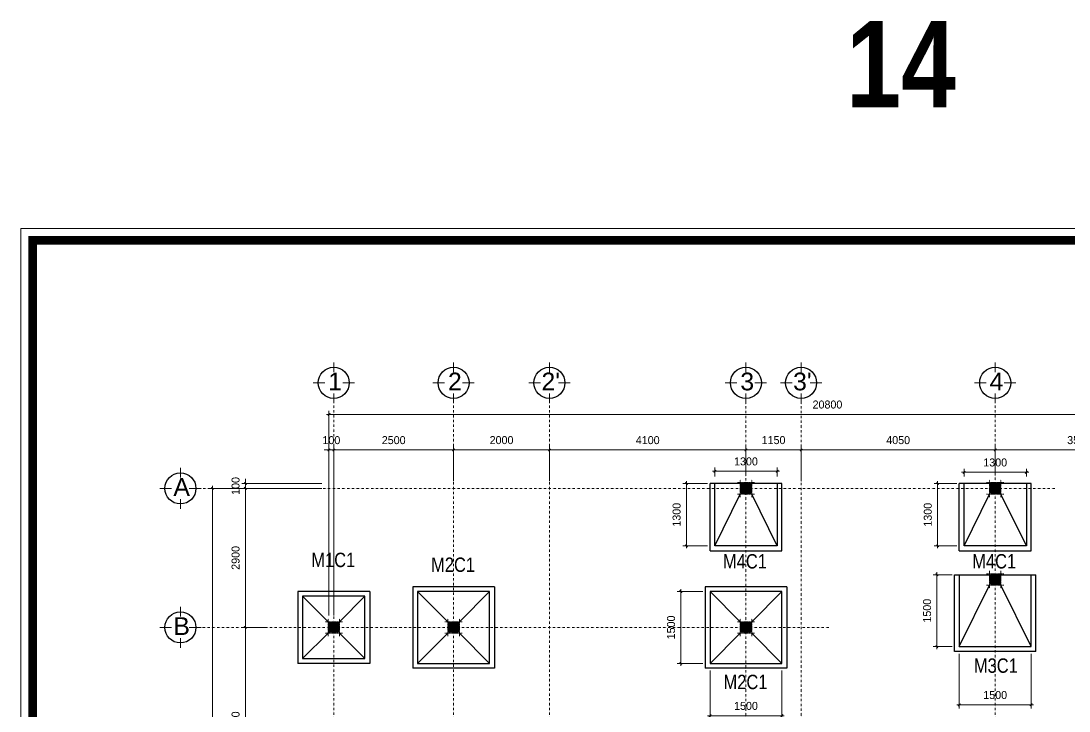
# Model space of a CAD drawing. Header units: millimetres. Extents: x 615730 to 2792744, y 139412 to 597571.
# Drawn here: x 1082627 to 1104494, y 296468 to 310859 of the extents above; entities that cross this region are included whole.
import ezdxf
from ezdxf.enums import TextEntityAlignment as Align

# ---------------------------------------------------------------- set-up
doc = ezdxf.new("R2010")
doc.units = ezdxf.units.MM
doc.header["$MEASUREMENT"] = 0
doc.header["$PDMODE"] = 34
doc.linetypes.add('CAPNUOC', pattern=[4, 2.5, -0.5, 0.5, -0.5])
doc.linetypes.add('DASHDOT', pattern=[1, 0.5, -0.25, 0, -0.25])
doc.layers.get('0').update_dxf_attribs({"lineweight": 5})
for name, color, linetype, lineweight in [('0.1(9)', 9, 'Continuous', 13), ('0.10_Thay', 5, 'Continuous', 20), ('CAT', 11, 'Continuous', 40), ('KT', 148, 'Continuous', 18), ('NETNGOAITUONG', 1, 'Continuous', 40), ('thay', 7, 'Continuous', 15), ('TIM TRUC', 149, 'DASHDOT', 9), ('TRUC', 155, 'CAPNUOC', 5), ('VLIEU', 250, 'Continuous', 9)]:
    doc.layers.add(name, color=color, linetype=linetype, lineweight=lineweight)
for name, color, linetype in [('2L', 7, 'Continuous'), ('3L', 2, 'Continuous'), ('4L', 161, 'Continuous'), ('5L', 1, 'Continuous'), ('H', 252, 'Continuous'), ('NET MANH', 252, 'Continuous'), ('netthay', 3, 'Continuous'), ('TEXT', 2, 'Continuous')]:
    doc.layers.add(name, color=color, linetype=linetype)
doc.styles.add('AVO', font='', dxfattribs={"height": 200})
doc.styles.add('H280', font='', dxfattribs={"height": 200})
doc.styles.add('KT OZON', font='', dxfattribs={"height": 200})
doc.styles.get("Standard").update_dxf_attribs({"font": ''})
doc.styles.add('VNI-AVO', font='vni-roms.shx')
doc.styles.get('AVO').set_extended_font_data('VNI-Helve-Condense')
doc.styles.get('H280').set_extended_font_data('VNI-Avo')
doc.styles.get('KT OZON').set_extended_font_data('VNI-Helve')
doc.styles.get('Standard').set_extended_font_data('VNI-Avo')
doc.dimstyles.new('1-50b', dxfattribs={"dimtxt": 167, "dimasz": 50, "dimexe": 75, "dimexo": 150, "dimgap": 120, "dimtad": 1, "dimdec": 0, "dimzin": 12, "dimtxsty": 'VNI-AVO', "dimblk": ']', "dimcen": 0, "dimdle": 50, "dimclrd": 252, "dimclre": 252, "dimclrt": 2, "dimadec": 0, "dimazin": 0, "dimtfac": 1, "dimtdec": 0, "dimtix": 1, "dimtmove": 2, "dimatfit": 0, "dimldrblk": 'OPEN90', "dimfxl": 1, "dimlwd": -1, "dimlwe": -1, "dimarcsym": 0})

# ---------------------------------------------------------------- blocks, each defined once
blk = doc.blocks.new('TRUC 1')
at = {"ltscale": 50}
blk.add_circle((0, -9525), 8572, dxfattribs=at)
at = {"layer": '0.1(9)', "ltscale": 50}
for p, q in [((0, -3572), (0, 1782)), ((-4942, -9525), (-11427, -9525)), ((4942, -9525), (11427, -9525)), ((0, -15478), (0, -20832))]:
    blk.add_line(p, q, dxfattribs=at)
at = {"layer": 'TEXT', "ltscale": 50, "style": 'H280'}
blk.add_attdef('1', text='', height=10478, dxfattribs=at).set_placement((-214, -4892), align=Align.CENTER)
blk = doc.blocks.new('cc2')
at = {"layer": '2L'}
blk.add_hatch(color=50, dxfattribs=at).paths.add_polyline_path([(-100, 100), (-100, -100), (100, -100), (100, 100)])
at = {"layer": '5L'}
blk.add_lwpolyline([(-100, 100), (100, 100), (100, -100), (-100, -100)], close=True, dxfattribs=at)
at = {"layer": 'TRUC', "color": 9}
for points in [[(-180, 120), (180, 120)], [(-120, 180), (-120, -180)], [(120, 180), (120, -180)], [(-180, -120), (180, -120)]]:
    blk.add_lwpolyline(points, dxfattribs=at)
blk = doc.blocks.new(']')
for p, q in [((1, 0), (-1, 0)), ((0, 1), (0, -1))]:
    blk.add_line(p, q)
at = {"color": 9, "const_width": 0.4}
blk.add_lwpolyline([(-0.51, -0.51), (0.51, 0.51)], dxfattribs=at)
blk = doc.blocks.new('*D738')
at = {"layer": 'DEFPOINTS', "color": 0, "ltscale": 10, "transparency": 16777216}
for p in [(1089154, 301913), (1089054, 298312, -12), (1089154, 298312, -13)]:
    blk.add_point(p, dxfattribs=at)
at = {"layer": 'KT', "color": 252, "ltscale": 10, "transparency": 16777216}
for p, q in [((1089054, 298462), (1089054, 301988)), ((1089154, 298462), (1089154, 301988)), ((1089004, 301913), (1088954, 301913)), ((1089054, 301913), (1089154, 301913)), ((1089204, 301913), (1089254, 301913))]:
    blk.add_line(p, q, dxfattribs=at)
at = {"layer": 'KT', "color": 252, "ltscale": 10, "transparency": 16777216, "xscale": 50, "yscale": 50, "zscale": 50}
blk.add_blockref(']', (1089054, 301913), dxfattribs=at)
at = {"layer": 'KT', "color": 252, "ltscale": 10, "transparency": 16777216, "xscale": 50, "yscale": 50, "zscale": 50, "rotation": 180}
blk.add_blockref(']', (1089154, 301913), dxfattribs=at)
at = {"layer": 'KT', "color": 2, "ltscale": 10, "transparency": 16777216, "insert": (1089104, 302117), "char_height": 167, "attachment_point": 5, "style": 'VNI-AVO'}
blk.add_mtext('100', dxfattribs=at)
blk = doc.blocks.new('_Open90')
at = {"color": 0, "linetype": 'ByBlock', "lineweight": -2}
for p, q in [((0, 0), (-1, 0)), ((-0.5, 0.5), (0, 0)), ((0, 0), (-0.5, -0.5))]:
    blk.add_line(p, q, dxfattribs=at)
blk = doc.blocks.new('*D739')
at = {"layer": 'DEFPOINTS', "color": 0, "ltscale": 10, "transparency": 16777216}
for p in [(1091654, 301913), (1091654, 301112), (1089154, 298312, -13)]:
    blk.add_point(p, dxfattribs=at)
at = {"layer": 'KT', "color": 252, "ltscale": 10, "transparency": 16777216}
for p, q in [((1089154, 298462), (1089154, 301988)), ((1091654, 301262), (1091654, 301988)), ((1089204, 301913), (1091604, 301913))]:
    blk.add_line(p, q, dxfattribs=at)
at = {"layer": 'KT', "color": 252, "ltscale": 10, "transparency": 16777216, "xscale": 50, "yscale": 50, "zscale": 50, "rotation": 180}
blk.add_blockref(']', (1089154, 301913), dxfattribs=at)
at = {"layer": 'KT', "color": 252, "ltscale": 10, "transparency": 16777216, "xscale": 50, "yscale": 50, "zscale": 50}
blk.add_blockref(']', (1091654, 301913), dxfattribs=at)
at = {"layer": 'KT', "color": 2, "ltscale": 10, "transparency": 16777216, "insert": (1090404, 302117), "char_height": 167, "attachment_point": 5, "style": 'VNI-AVO'}
blk.add_mtext('2500', dxfattribs=at)
blk = doc.blocks.new('*D740')
at = {"layer": 'DEFPOINTS', "color": 0, "ltscale": 10, "transparency": 16777216}
for p in [(1093654, 301913), (1091654, 301112), (1093654, 301112)]:
    blk.add_point(p, dxfattribs=at)
at = {"layer": 'KT', "color": 252, "ltscale": 10, "transparency": 16777216}
for p, q in [((1091654, 301262), (1091654, 301988)), ((1093654, 301262), (1093654, 301988)), ((1091704, 301913), (1093604, 301913))]:
    blk.add_line(p, q, dxfattribs=at)
at = {"layer": 'KT', "color": 252, "ltscale": 10, "transparency": 16777216, "xscale": 50, "yscale": 50, "zscale": 50, "rotation": 180}
blk.add_blockref(']', (1091654, 301913), dxfattribs=at)
at = {"layer": 'KT', "color": 252, "ltscale": 10, "transparency": 16777216, "xscale": 50, "yscale": 50, "zscale": 50}
blk.add_blockref(']', (1093654, 301913), dxfattribs=at)
at = {"layer": 'KT', "color": 2, "ltscale": 10, "transparency": 16777216, "insert": (1092654, 302117), "char_height": 167, "attachment_point": 5, "style": 'VNI-AVO'}
blk.add_mtext('2000', dxfattribs=at)
blk = doc.blocks.new('*D741')
at = {"layer": 'DEFPOINTS', "color": 0, "ltscale": 10, "transparency": 16777216}
for p in [(1097754, 301913), (1093654, 301112), (1097754, 301232, -140)]:
    blk.add_point(p, dxfattribs=at)
at = {"layer": 'KT', "color": 252, "ltscale": 10, "transparency": 16777216}
for p, q in [((1093654, 301262), (1093654, 301988)), ((1097754, 301382), (1097754, 301988)), ((1093704, 301913), (1097704, 301913))]:
    blk.add_line(p, q, dxfattribs=at)
at = {"layer": 'KT', "color": 252, "ltscale": 10, "transparency": 16777216, "xscale": 50, "yscale": 50, "zscale": 50, "rotation": 180}
blk.add_blockref(']', (1093654, 301913), dxfattribs=at)
at = {"layer": 'KT', "color": 252, "ltscale": 10, "transparency": 16777216, "xscale": 50, "yscale": 50, "zscale": 50}
blk.add_blockref(']', (1097754, 301913), dxfattribs=at)
at = {"layer": 'KT', "color": 2, "ltscale": 10, "transparency": 16777216, "insert": (1095704, 302117), "char_height": 167, "attachment_point": 5, "style": 'VNI-AVO'}
blk.add_mtext('4100', dxfattribs=at)
blk = doc.blocks.new('*D742')
at = {"layer": 'DEFPOINTS', "color": 0, "ltscale": 10, "transparency": 16777216}
for p in [(1098904, 301913), (1097754, 301232, -140), (1098904, 301112)]:
    blk.add_point(p, dxfattribs=at)
at = {"layer": 'KT', "color": 252, "ltscale": 10, "transparency": 16777216}
for p, q in [((1097754, 301382), (1097754, 301988)), ((1098904, 301262), (1098904, 301988)), ((1097804, 301913), (1098854, 301913))]:
    blk.add_line(p, q, dxfattribs=at)
at = {"layer": 'KT', "color": 252, "ltscale": 10, "transparency": 16777216, "xscale": 50, "yscale": 50, "zscale": 50, "rotation": 180}
blk.add_blockref(']', (1097754, 301913), dxfattribs=at)
at = {"layer": 'KT', "color": 252, "ltscale": 10, "transparency": 16777216, "xscale": 50, "yscale": 50, "zscale": 50}
blk.add_blockref(']', (1098904, 301913), dxfattribs=at)
at = {"layer": 'KT', "color": 2, "ltscale": 10, "transparency": 16777216, "insert": (1098329, 302117), "char_height": 167, "attachment_point": 5, "style": 'VNI-AVO'}
blk.add_mtext('1150', dxfattribs=at)
blk = doc.blocks.new('*D743')
at = {"layer": 'DEFPOINTS', "color": 0, "ltscale": 10, "transparency": 16777216}
for p in [(1102954, 301913), (1098904, 301112), (1102954, 301232)]:
    blk.add_point(p, dxfattribs=at)
at = {"layer": 'KT', "color": 252, "ltscale": 10, "transparency": 16777216}
for p, q in [((1098904, 301262), (1098904, 301988)), ((1102954, 301382), (1102954, 301988)), ((1098954, 301913), (1102904, 301913))]:
    blk.add_line(p, q, dxfattribs=at)
at = {"layer": 'KT', "color": 252, "ltscale": 10, "transparency": 16777216, "xscale": 50, "yscale": 50, "zscale": 50, "rotation": 180}
blk.add_blockref(']', (1098904, 301913), dxfattribs=at)
at = {"layer": 'KT', "color": 252, "ltscale": 10, "transparency": 16777216, "xscale": 50, "yscale": 50, "zscale": 50}
blk.add_blockref(']', (1102954, 301913), dxfattribs=at)
at = {"layer": 'KT', "color": 2, "ltscale": 10, "transparency": 16777216, "insert": (1100929, 302117), "char_height": 167, "attachment_point": 5, "style": 'VNI-AVO'}
blk.add_mtext('4050', dxfattribs=at)
blk = doc.blocks.new('*D744')
at = {"layer": 'DEFPOINTS', "color": 0, "ltscale": 10, "transparency": 16777216}
for p in [(1106453, 301913), (1102954, 301232), (1106453, 301112)]:
    blk.add_point(p, dxfattribs=at)
at = {"layer": 'KT', "color": 252, "ltscale": 10, "transparency": 16777216}
for p, q in [((1102954, 301382), (1102954, 301988)), ((1106453, 301262), (1106453, 301988)), ((1103004, 301913), (1106403, 301913))]:
    blk.add_line(p, q, dxfattribs=at)
at = {"layer": 'KT', "color": 252, "ltscale": 10, "transparency": 16777216, "xscale": 50, "yscale": 50, "zscale": 50, "rotation": 180}
blk.add_blockref(']', (1102954, 301913), dxfattribs=at)
at = {"layer": 'KT', "color": 252, "ltscale": 10, "transparency": 16777216, "xscale": 50, "yscale": 50, "zscale": 50}
blk.add_blockref(']', (1106453, 301913), dxfattribs=at)
at = {"layer": 'KT', "color": 2, "ltscale": 10, "transparency": 16777216, "insert": (1104704, 302117), "char_height": 167, "attachment_point": 5, "style": 'VNI-AVO'}
blk.add_mtext('3500', dxfattribs=at)
blk = doc.blocks.new('*D747')
at = {"layer": 'DEFPOINTS', "color": 0, "ltscale": 10, "transparency": 16777216}
for p in [(1109854, 302655), (1089054, 301112), (1109854, 301112)]:
    blk.add_point(p, dxfattribs=at)
at = {"layer": 'KT', "color": 252, "ltscale": 10, "transparency": 16777216}
for p, q in [((1089054, 301262), (1089054, 302730)), ((1089104, 302655), (1109804, 302655)), ((1109854, 301262), (1109854, 302730))]:
    blk.add_line(p, q, dxfattribs=at)
at = {"layer": 'KT', "color": 252, "ltscale": 10, "transparency": 16777216, "xscale": 50, "yscale": 50, "zscale": 50, "rotation": 180}
blk.add_blockref(']', (1089054, 302655), dxfattribs=at)
at = {"layer": 'KT', "color": 252, "ltscale": 10, "transparency": 16777216, "xscale": 50, "yscale": 50, "zscale": 50}
blk.add_blockref(']', (1109854, 302655), dxfattribs=at)
at = {"layer": 'KT', "color": 2, "ltscale": 10, "transparency": 16777216, "insert": (1099454, 302859), "char_height": 167, "attachment_point": 5, "style": 'VNI-AVO'}
blk.add_mtext('20800', dxfattribs=at)
blk = doc.blocks.new('*D755')
at = {"layer": 'DEFPOINTS', "color": 0, "ltscale": 10, "transparency": 16777216}
for p in [(1087864, 301112), (1087309, 298212), (1087864, 298212, -12)]:
    blk.add_point(p, dxfattribs=at)
at = {"layer": 'KT', "color": 252, "ltscale": 10, "transparency": 16777216}
for p, q in [((1087714, 301112), (1087234, 301112)), ((1087309, 301062), (1087309, 298262)), ((1087714, 298212), (1087234, 298212))]:
    blk.add_line(p, q, dxfattribs=at)
at = {"layer": 'KT', "color": 252, "ltscale": 10, "transparency": 16777216, "xscale": 50, "yscale": 50, "zscale": 50}
for p, rotation in [((1087309, 301112), 90), ((1087309, 298212), 270)]:
    blk.add_blockref(']', p, dxfattribs=dict(at, rotation=rotation))
at = {"layer": 'KT', "color": 2, "ltscale": 10, "transparency": 16777216, "insert": (1087106, 299662), "char_height": 167, "attachment_point": 5, "rotation": 90, "style": 'VNI-AVO'}
blk.add_mtext('2900', dxfattribs=at)
blk = doc.blocks.new('*D756')
at = {"layer": 'DEFPOINTS', "color": 0, "ltscale": 10, "transparency": 16777216}
for p in [(1087864, 298212, -12), (1087309, 294212), (1087988, 294212, -1)]:
    blk.add_point(p, dxfattribs=at)
at = {"layer": 'KT', "color": 252, "ltscale": 10, "transparency": 16777216}
for p, q in [((1087714, 298212), (1087234, 298212)), ((1087309, 298162), (1087309, 294262)), ((1087838, 294212), (1087234, 294212))]:
    blk.add_line(p, q, dxfattribs=at)
at = {"layer": 'KT', "color": 252, "ltscale": 10, "transparency": 16777216, "xscale": 50, "yscale": 50, "zscale": 50}
for p, rotation in [((1087309, 298212), 90), ((1087309, 294212), 270)]:
    blk.add_blockref(']', p, dxfattribs=dict(at, rotation=rotation))
at = {"layer": 'KT', "color": 2, "ltscale": 10, "transparency": 16777216, "insert": (1087106, 296212), "char_height": 167, "attachment_point": 5, "rotation": 90, "style": 'VNI-AVO'}
blk.add_mtext('4000', dxfattribs=at)
blk = doc.blocks.new('*D759')
at = {"layer": 'DEFPOINTS', "color": 0, "ltscale": 10, "transparency": 16777216}
for p in [(1087864, 301112), (1086622, 290912), (1087864, 290912)]:
    blk.add_point(p, dxfattribs=at)
at = {"layer": 'KT', "color": 252, "ltscale": 10, "transparency": 16777216}
for p, q in [((1087714, 301112), (1086547, 301112)), ((1086622, 301062), (1086622, 290962)), ((1087714, 290912), (1086547, 290912))]:
    blk.add_line(p, q, dxfattribs=at)
at = {"layer": 'KT', "color": 252, "ltscale": 10, "transparency": 16777216, "xscale": 50, "yscale": 50, "zscale": 50}
for p, rotation in [((1086622, 301112), 90), ((1086622, 290912), 270)]:
    blk.add_blockref(']', p, dxfattribs=dict(at, rotation=rotation))
at = {"layer": 'KT', "color": 2, "ltscale": 10, "transparency": 16777216, "insert": (1086418, 296012), "char_height": 167, "attachment_point": 5, "rotation": 90, "style": 'VNI-AVO'}
blk.add_mtext('10200', dxfattribs=at)
blk = doc.blocks.new('*D760')
at = {"layer": 'DEFPOINTS', "color": 0, "ltscale": 10, "transparency": 16777216}
for p in [(1087309, 301112), (1089054, 301212), (1089054, 301112)]:
    blk.add_point(p, dxfattribs=at)
at = {"layer": 'KT', "color": 252, "ltscale": 10, "transparency": 16777216}
for p, q in [((1088904, 301212), (1087234, 301212)), ((1088904, 301112), (1087234, 301112)), ((1087309, 301262), (1087309, 301312)), ((1087309, 301212), (1087309, 301112)), ((1087309, 301062), (1087309, 301012))]:
    blk.add_line(p, q, dxfattribs=at)
at = {"layer": 'KT', "color": 252, "ltscale": 10, "transparency": 16777216, "xscale": 50, "yscale": 50, "zscale": 50}
for p, rotation in [((1087309, 301212), 270), ((1087309, 301112), 90)]:
    blk.add_blockref(']', p, dxfattribs=dict(at, rotation=rotation))
at = {"layer": 'KT', "color": 2, "ltscale": 10, "transparency": 16777216, "insert": (1087106, 301162), "char_height": 167, "attachment_point": 5, "rotation": 90, "style": 'VNI-AVO'}
blk.add_mtext('100', dxfattribs=at)
blk = doc.blocks.new('*D763')
at = {"layer": 'DEFPOINTS', "color": 0, "ltscale": 10, "transparency": 16777216}
for p in [(1096510, 301212), (1097104, 301212, -140), (1097104, 299912, -140)]:
    blk.add_point(p, dxfattribs=at)
at = {"layer": 'KT', "color": 252, "ltscale": 10, "transparency": 16777216}
for p, q in [((1096954, 301212), (1096435, 301212)), ((1096510, 299962), (1096510, 301162)), ((1096954, 299912), (1096435, 299912))]:
    blk.add_line(p, q, dxfattribs=at)
at = {"layer": 'KT', "color": 252, "ltscale": 10, "transparency": 16777216, "xscale": 50, "yscale": 50, "zscale": 50}
for p, rotation in [((1096510, 301212), 90), ((1096510, 299912), 270)]:
    blk.add_blockref(']', p, dxfattribs=dict(at, rotation=rotation))
at = {"layer": 'KT', "color": 2, "ltscale": 10, "transparency": 16777216, "insert": (1096307, 300562), "char_height": 167, "attachment_point": 5, "rotation": 90, "style": 'VNI-AVO'}
blk.add_mtext('1300', dxfattribs=at)
blk = doc.blocks.new('*D764')
at = {"layer": 'DEFPOINTS', "color": 0, "ltscale": 10, "transparency": 16777216}
for p in [(1098404, 301469), (1097104, 301212), (1098404, 301212, -140)]:
    blk.add_point(p, dxfattribs=at)
at = {"layer": 'KT', "color": 252, "ltscale": 10, "transparency": 16777216}
for p, q in [((1097104, 301362), (1097104, 301544)), ((1098404, 301362), (1098404, 301544)), ((1097154, 301469), (1098354, 301469))]:
    blk.add_line(p, q, dxfattribs=at)
at = {"layer": 'KT', "color": 252, "ltscale": 10, "transparency": 16777216, "xscale": 50, "yscale": 50, "zscale": 50, "rotation": 180}
blk.add_blockref(']', (1097104, 301469), dxfattribs=at)
at = {"layer": 'KT', "color": 252, "ltscale": 10, "transparency": 16777216, "xscale": 50, "yscale": 50, "zscale": 50}
blk.add_blockref(']', (1098404, 301469), dxfattribs=at)
at = {"layer": 'KT', "color": 2, "ltscale": 10, "transparency": 16777216, "insert": (1097754, 301673), "char_height": 167, "attachment_point": 5, "style": 'VNI-AVO'}
blk.add_mtext('1300', dxfattribs=at)
blk = doc.blocks.new('*D765')
at = {"layer": 'DEFPOINTS', "color": 0, "ltscale": 10, "transparency": 16777216}
for p in [(1102304, 301212), (1101752, 299912), (1102304, 299912)]:
    blk.add_point(p, dxfattribs=at)
at = {"layer": 'KT', "color": 252, "ltscale": 10, "transparency": 16777216}
for p, q in [((1102154, 301212), (1101677, 301212)), ((1101752, 301162), (1101752, 299962)), ((1102154, 299912), (1101677, 299912))]:
    blk.add_line(p, q, dxfattribs=at)
at = {"layer": 'KT', "color": 252, "ltscale": 10, "transparency": 16777216, "xscale": 50, "yscale": 50, "zscale": 50}
for p, rotation in [((1101752, 301212), 90), ((1101752, 299912), 270)]:
    blk.add_blockref(']', p, dxfattribs=dict(at, rotation=rotation))
at = {"layer": 'KT', "color": 2, "ltscale": 10, "transparency": 16777216, "insert": (1101548, 300562), "char_height": 167, "attachment_point": 5, "rotation": 90, "style": 'VNI-AVO'}
blk.add_mtext('1300', dxfattribs=at)
blk = doc.blocks.new('*D766')
at = {"layer": 'DEFPOINTS', "color": 0, "ltscale": 10, "transparency": 16777216}
for p in [(1103604, 301447), (1102304, 301212), (1103604, 301212)]:
    blk.add_point(p, dxfattribs=at)
at = {"layer": 'KT', "color": 252, "ltscale": 10, "transparency": 16777216}
for p, q in [((1102304, 301362), (1102304, 301522)), ((1102354, 301447), (1103554, 301447)), ((1103604, 301362), (1103604, 301522))]:
    blk.add_line(p, q, dxfattribs=at)
at = {"layer": 'KT', "color": 252, "ltscale": 10, "transparency": 16777216, "xscale": 50, "yscale": 50, "zscale": 50, "rotation": 180}
blk.add_blockref(']', (1102304, 301447), dxfattribs=at)
at = {"layer": 'KT', "color": 252, "ltscale": 10, "transparency": 16777216, "xscale": 50, "yscale": 50, "zscale": 50}
blk.add_blockref(']', (1103604, 301447), dxfattribs=at)
at = {"layer": 'KT', "color": 2, "ltscale": 10, "transparency": 16777216, "insert": (1102954, 301651), "char_height": 167, "attachment_point": 5, "style": 'VNI-AVO'}
blk.add_mtext('1300', dxfattribs=at)
blk = doc.blocks.new('*D767')
at = {"layer": 'DEFPOINTS', "color": 0, "ltscale": 10, "transparency": 16777216}
for p in [(1096394, 298962), (1097004, 298962, -140), (1097004, 297462, -140)]:
    blk.add_point(p, dxfattribs=at)
at = {"layer": 'KT', "color": 252, "ltscale": 10, "transparency": 16777216}
for p, q in [((1096854, 298962), (1096319, 298962)), ((1096394, 297512), (1096394, 298912)), ((1096854, 297462), (1096319, 297462))]:
    blk.add_line(p, q, dxfattribs=at)
at = {"layer": 'KT', "color": 252, "ltscale": 10, "transparency": 16777216, "xscale": 50, "yscale": 50, "zscale": 50}
for p, rotation in [((1096394, 298962), 90), ((1096394, 297462), 270)]:
    blk.add_blockref(']', p, dxfattribs=dict(at, rotation=rotation))
at = {"layer": 'KT', "color": 2, "ltscale": 10, "transparency": 16777216, "insert": (1096191, 298212), "char_height": 167, "attachment_point": 5, "rotation": 90, "style": 'VNI-AVO'}
blk.add_mtext('1500', dxfattribs=at)
blk = doc.blocks.new('*D768')
at = {"layer": 'DEFPOINTS', "color": 0, "ltscale": 10, "transparency": 16777216}
for p in [(1097004, 297462), (1098504, 297462, -140), (1098504, 296371)]:
    blk.add_point(p, dxfattribs=at)
at = {"layer": 'KT', "color": 252, "ltscale": 10, "transparency": 16777216}
for p, q in [((1097004, 297312), (1097004, 296296)), ((1098504, 297312), (1098504, 296296)), ((1097054, 296371), (1098454, 296371))]:
    blk.add_line(p, q, dxfattribs=at)
at = {"layer": 'KT', "color": 252, "ltscale": 10, "transparency": 16777216, "xscale": 50, "yscale": 50, "zscale": 50, "rotation": 180}
blk.add_blockref(']', (1097004, 296371), dxfattribs=at)
at = {"layer": 'KT', "color": 252, "ltscale": 10, "transparency": 16777216, "xscale": 50, "yscale": 50, "zscale": 50}
blk.add_blockref(']', (1098504, 296371), dxfattribs=at)
at = {"layer": 'KT', "color": 2, "ltscale": 10, "transparency": 16777216, "insert": (1097754, 296574), "char_height": 167, "attachment_point": 5, "style": 'VNI-AVO'}
blk.add_mtext('1500', dxfattribs=at)
blk = doc.blocks.new('*D769')
at = {"layer": 'DEFPOINTS', "color": 0, "ltscale": 10, "transparency": 16777216}
for p in [(1102203, 297811), (1103703, 297811), (1103703, 296597)]:
    blk.add_point(p, dxfattribs=at)
at = {"layer": 'KT', "color": 252, "ltscale": 10, "transparency": 16777216}
for p, q in [((1102203, 297661), (1102203, 296522)), ((1103703, 297661), (1103703, 296522)), ((1102253, 296597), (1103653, 296597))]:
    blk.add_line(p, q, dxfattribs=at)
at = {"layer": 'KT', "color": 252, "ltscale": 10, "transparency": 16777216, "xscale": 50, "yscale": 50, "zscale": 50, "rotation": 180}
blk.add_blockref(']', (1102203, 296597), dxfattribs=at)
at = {"layer": 'KT', "color": 252, "ltscale": 10, "transparency": 16777216, "xscale": 50, "yscale": 50, "zscale": 50}
blk.add_blockref(']', (1103703, 296597), dxfattribs=at)
at = {"layer": 'KT', "color": 2, "ltscale": 10, "transparency": 16777216, "insert": (1102953, 296801), "char_height": 167, "attachment_point": 5, "style": 'VNI-AVO'}
blk.add_mtext('1500', dxfattribs=at)
blk = doc.blocks.new('*D770')
at = {"layer": 'DEFPOINTS', "color": 0, "ltscale": 10, "transparency": 16777216}
for p in [(1101737, 299311), (1102203, 299311), (1102203, 297811)]:
    blk.add_point(p, dxfattribs=at)
at = {"layer": 'KT', "color": 252, "ltscale": 10, "transparency": 16777216}
for p, q in [((1102053, 299311), (1101662, 299311)), ((1101737, 297861), (1101737, 299261)), ((1102053, 297811), (1101662, 297811))]:
    blk.add_line(p, q, dxfattribs=at)
at = {"layer": 'KT', "color": 252, "ltscale": 10, "transparency": 16777216, "xscale": 50, "yscale": 50, "zscale": 50}
for p, rotation in [((1101737, 299311), 90), ((1101737, 297811), 270)]:
    blk.add_blockref(']', p, dxfattribs=dict(at, rotation=rotation))
at = {"layer": 'KT', "color": 2, "ltscale": 10, "transparency": 16777216, "insert": (1101533, 298561), "char_height": 167, "attachment_point": 5, "rotation": 90, "style": 'VNI-AVO'}
blk.add_mtext('1500', dxfattribs=at)
blk = doc.blocks.new('r')
at = {"layer": 'CAT'}
blk.add_line((988209, 262094), (988209, 261994), dxfattribs=at)
blk.add_line((988209, 262094), (988209, 261994), dxfattribs=at)
at = {"layer": 'NET MANH'}
for points, elevation in [([(988409, 264894), (988209, 264894), (988209, 265094), (988409, 265094)], -140), ([(1000210, 263093), (1000410, 263093), (1000410, 262893), (1000210, 262893)], -1), ([(979610, 262194), (979810, 262194), (979810, 261994), (979610, 261994)], -13), ([(979610, 257994), (979810, 257994), (979810, 258194), (979610, 258194)], -13), ([(982109, 257994), (982309, 257994), (982309, 258194), (982109, 258194)], 50)]:
    blk.add_lwpolyline(points, close=True, dxfattribs=dict(at, elevation=elevation))
for points in [[(993410, 264894), (993610, 264894), (993610, 265094), (993410, 265094)], [(993410, 263193), (993610, 263193), (993610, 262993), (993410, 262993)], [(982110, 262194), (982310, 262194), (982310, 261994), (982110, 261994)], [(988209, 262194), (988409, 262194), (988409, 261994), (988209, 261994)], [(996910, 257794), (997110, 257794), (997110, 257594), (996910, 257594)], [(1000210, 257794), (1000410, 257794), (1000410, 257594), (1000210, 257594)], [(980610, 254994), (980810, 254994), (980810, 254794), (980610, 254794)], [(984110, 254794), (984310, 254794), (984310, 254994), (984110, 254994)], [(989410, 254792), (989610, 254792), (989610, 254992), (989410, 254992)], [(996910, 254394), (997110, 254394), (997110, 254194), (996910, 254194)], [(1000210, 254394), (1000410, 254394), (1000410, 254194), (1000210, 254194)], [(989410, 253594), (989610, 253594), (989610, 253794), (989410, 253794)]]:
    blk.add_lwpolyline(points, close=True, dxfattribs=at)
for points in [[(988409, 265094, -140), (988209, 265094, -140), (988409, 264894, -140), (988209, 264894, -140)], [(993410, 265094), (993610, 265094), (993410, 264894), (993610, 264894)], [(993410, 262993), (993610, 262993), (993410, 263193), (993610, 263193)], [(1000210, 262893, -1), (1000410, 262893, -1), (1000210, 263093, -1), (1000410, 263093, -1)], [(979610, 261994, -13), (979810, 261994, -13), (979610, 262194, -13), (979810, 262194, -13)], [(982110, 261994), (982310, 261994), (982110, 262194), (982310, 262194)], [(988209, 261994), (988409, 261994), (988209, 262194), (988409, 262194)], [(979610, 258194, -13), (979810, 258194, -13), (979610, 257994, -13), (979810, 257994, -13)], [(982109, 258194, 50), (982309, 258194, 50), (982109, 257994, 50), (982309, 257994, 50)], [(996910, 257594), (997110, 257594), (996910, 257794), (997110, 257794)], [(1000210, 257594), (1000410, 257594), (1000210, 257794), (1000410, 257794)], [(980610, 254794), (980810, 254794), (980610, 254994), (980810, 254994)], [(984110, 254994), (984310, 254994), (984110, 254794), (984310, 254794)], [(989410, 254992), (989610, 254992), (989410, 254792), (989610, 254792)], [(996910, 254194), (997110, 254194), (996910, 254394), (997110, 254394)], [(1000210, 254194), (1000410, 254194), (1000210, 254394), (1000410, 254394)], [(989410, 253794), (989610, 253794), (989410, 253594), (989610, 253594)]]:
    blk.add_solid(points, dxfattribs=at)
at = {"layer": 'NETNGOAITUONG'}
for p, q in [((988409, 264894, -140), (988409, 265094, -140)), ((993410, 264894), (993410, 265094)), ((993410, 263193), (993410, 262993)), ((1000210, 263093, -1), (1000210, 262893, -1)), ((979610, 262194, -13), (979610, 261994, -13)), ((982110, 262194), (982110, 261994)), ((988209, 262194), (988209, 261994)), ((979610, 257994, -13), (979610, 258194, -13)), ((982109, 257994, 50), (982109, 258194, 50)), ((996910, 257794), (996910, 257594)), ((1000210, 257794), (1000210, 257594)), ((980610, 254994), (980610, 254794)), ((984110, 254794), (984110, 254994)), ((996910, 254394), (996910, 254194)), ((1000210, 254394), (1000210, 254194))]:
    blk.add_line(p, q, dxfattribs=at)
blk.add_lwpolyline([(989410, 253595), (989410, 253595)], dxfattribs=at)
at = {"layer": 'VLIEU', "ltscale": 10}
blk.add_line((996910, 254194, 280), (996910, 254108, 280), dxfattribs=at)

msp = doc.modelspace()

# ---------------------------------------------------------------- linework, layer by layer
at = {"layer": '2L'}
for p, q in [((1097104.1, 299911.6, -140), (1097104.1, 301211.6, -140)), ((1098404.1, 301211.6, -140), (1098404.1, 299911.6, -140)), ((1102303.6, 299911.6), (1102303.6, 301211.6)), ((1103603.6, 301211.6), (1103603.6, 299911.6)), ((1097104.1, 299911.6, -140), (1097634.1, 300991.6, -140)), ((1098404.1, 299911.6, -140), (1097874.1, 300991.6, -140)), ((1102303.6, 299911.6), (1102833.6, 300991.6)), ((1103603.6, 299911.6), (1103073.6, 300991.6)), ((1098404.1, 299911.6, -140), (1097104.1, 299911.6, -140)), ((1103603.6, 299911.6), (1102303.6, 299911.6)), ((1102203.5, 299311.4), (1102203.5, 297811.4)), ((1103703.5, 297811.4), (1103703.5, 299311.4)), ((1090903.7, 298961.6, -12), (1091533.7, 298331.6, -12)), ((1092403.7, 298961.6, -12), (1091773.7, 298331.6, -12)), ((1097004.1, 298961.6, -140), (1097634.1, 298331.6, -140)), ((1098504.1, 298961.6, -140), (1097874.1, 298331.6, -140)), ((1102203.5, 297811.4), (1102833.5, 299091.4)), ((1103703.5, 297811.4), (1103073.5, 299091.4)), ((1088504.2, 298861.6, -12), (1089034.2, 298331.6, -12)), ((1089804.2, 298861.6, -12), (1089274.2, 298331.6, -12)), ((1089034.2, 298091.6, -12), (1088504.2, 297561.6, -12)), ((1089274.2, 298091.6, -12), (1089804.2, 297561.6, -12)), ((1091533.7, 298091.6, -12), (1090903.7, 297461.6, -12)), ((1091773.7, 298091.6, -12), (1092403.7, 297461.6, -12)), ((1097634.1, 298091.6, -140), (1097004.1, 297461.6, -140)), ((1097874.1, 298091.6, -140), (1098504.1, 297461.6, -140)), ((1102203.5, 297811.4), (1103703.5, 297811.4))]:
    msp.add_line(p, q, dxfattribs=at)
for points, elevation in [([(1097854.1, 301011.6), (1097854.1, 301211.6), (1097654.1, 301211.6), (1097654.1, 301011.6)], -140), ([(1092403.7, 298961.6), (1090903.7, 298961.6), (1090903.7, 297461.6), (1092403.7, 297461.6)], -12), ([(1098504.1, 298961.6), (1097004.1, 298961.6), (1097004.1, 297461.6), (1098504.1, 297461.6)], -140), ([(1089804.2, 298861.6), (1088504.2, 298861.6), (1088504.2, 297561.6), (1089804.2, 297561.6)], -12)]:
    msp.add_lwpolyline(points, close=True, dxfattribs=dict(at, elevation=elevation))
for points in [[(1103053.6, 301011.6), (1103053.6, 301211.6), (1102853.6, 301211.6), (1102853.6, 301011.6)], [(1103053.5, 299111.4), (1103053.5, 299311.4), (1102853.5, 299311.4), (1102853.5, 299111.4)], [(1103053.6, 299111.4), (1103053.6, 299311.4), (1102853.6, 299311.4), (1102853.6, 299111.4)]]:
    msp.add_lwpolyline(points, close=True, dxfattribs=at)
at = {"layer": '3L'}
msp.add_line((1102853.5, 299311.4), (1103053.5, 299111.4), dxfattribs=at)
at = {"layer": '4L'}
for p, q in [((1098504.1, 301211.6, -140), (1097004.1, 301211.6, -140)), ((1103703.6, 301211.6), (1102203.6, 301211.6)), ((1102103.5, 299311.4), (1103803.5, 299311.4)), ((1089904.2, 298961.6, -12), (1088404.2, 298961.6, -12)), ((1092503.7, 299061.6, -12), (1090803.7, 299061.6, -12)), ((1098604.1, 299061.6, -140), (1096904.1, 299061.6, -140)), ((1089904.2, 297461.6, -12), (1088404.2, 297461.6, -12)), ((1092503.7, 297361.6, -12), (1090803.7, 297361.6, -12)), ((1098604.1, 297361.6, -140), (1096904.1, 297361.6, -140))]:
    msp.add_line(p, q, dxfattribs=at)
for points, elevation in [([(1097004.1, 299811.6), (1097004.1, 301211.6)], -140), ([(1098504.1, 299811.6), (1098504.1, 301211.6)], -140), ([(1097004.1, 299811.6), (1098504.1, 299811.6)], -140), ([(1088404.2, 298961.6), (1088404.2, 297461.6)], -12), ([(1089904.2, 298961.6), (1089904.2, 297461.6)], -12), ([(1090803.7, 299061.6), (1090803.7, 297361.6)], -12), ([(1092503.7, 299061.6), (1092503.7, 297361.6)], -12), ([(1096904.1, 299061.6), (1096904.1, 297361.6)], -140), ([(1098604.1, 299061.6), (1098604.1, 297361.6)], -140)]:
    msp.add_lwpolyline(points, dxfattribs=dict(at, elevation=elevation))
for points in [[(1102203.6, 299811.6), (1102203.6, 301211.6)], [(1103703.6, 299811.6), (1103703.6, 301211.6)], [(1102203.6, 299811.6), (1103703.6, 299811.6)], [(1102103.5, 297711.4), (1102103.5, 299311.4)], [(1103803.5, 297711.4), (1103803.5, 299311.4)], [(1103803.5, 297711.4), (1102103.5, 297711.4)]]:
    msp.add_lwpolyline(points, dxfattribs=at)
at = {"layer": 'H', "const_width": 182.5, "elevation": -15.9}
msp.add_lwpolyline([(1082870.7, 281224.6), (1118514.5, 281224.6), (1118514.5, 306284.7), (1082870.7, 306284.7)], close=True, dxfattribs=at)
at = {"layer": 'NET MANH'}
for points, elevation in [([(1097853.1, 301011.6), (1097653.1, 301011.6), (1097653.1, 301211.6), (1097853.1, 301211.6)], -140), ([(1097654.1, 301011.6), (1097854.1, 301011.6), (1097854.1, 301211.6), (1097654.1, 301211.6)], -140), ([(1089054.2, 298311.6), (1089254.2, 298311.6), (1089254.2, 298111.6), (1089054.2, 298111.6)], -13.1), ([(1091553.7, 298311.6), (1091753.7, 298311.6), (1091753.7, 298111.6), (1091553.7, 298111.6)], -13.1), ([(1091553.7, 298311.6), (1091753.7, 298311.6), (1091753.7, 298111.6), (1091553.7, 298111.6)], -12), ([(1097654.1, 298311.6), (1097854.1, 298311.6), (1097854.1, 298111.6), (1097654.1, 298111.6)], -140)]:
    msp.add_lwpolyline(points, close=True, dxfattribs=dict(at, elevation=elevation))
for points in [[(1102853.6, 301011.6), (1103053.6, 301011.6), (1103053.6, 301211.6), (1102853.6, 301211.6)], [(1102853.6, 301011.6), (1103053.6, 301011.6), (1103053.6, 301211.6), (1102853.6, 301211.6)], [(1102853.5, 299311.4), (1103053.5, 299311.4), (1103053.5, 299111.4), (1102853.5, 299111.4)], [(1102853.5, 299311.4), (1103053.5, 299311.4), (1103053.5, 299111.4), (1102853.5, 299111.4)], [(1102853.5, 299111.4), (1103053.5, 299111.4), (1103053.5, 299311.4), (1102853.5, 299311.4)], [(1102853.6, 299111.4), (1103053.6, 299111.4), (1103053.6, 299311.4), (1102853.6, 299311.4)], [(1091553.7, 298311.6), (1091753.7, 298311.6), (1091753.7, 298111.6), (1091553.7, 298111.6)], [(1097653.1, 298311.6), (1097853.1, 298311.6), (1097853.1, 298111.6), (1097653.1, 298111.6)]]:
    msp.add_lwpolyline(points, close=True, dxfattribs=at)
for points in [[(1097853.1, 301211.6, -140), (1097653.1, 301211.6, -140), (1097853.1, 301011.6, -140), (1097653.1, 301011.6, -140)], [(1097654.1, 301211.6, -140), (1097854.1, 301211.6, -140), (1097654.1, 301011.6, -140), (1097854.1, 301011.6, -140)], [(1102853.6, 301211.6), (1103053.6, 301211.6), (1102853.6, 301011.6), (1103053.6, 301011.6)], [(1102853.6, 301211.6), (1103053.6, 301211.6), (1102853.6, 301011.6), (1103053.6, 301011.6)], [(1102853.5, 299111.4), (1103053.5, 299111.4), (1102853.5, 299311.4), (1103053.5, 299311.4)], [(1102853.5, 299111.4), (1103053.5, 299111.4), (1102853.5, 299311.4), (1103053.5, 299311.4)], [(1102853.5, 299311.4), (1103053.5, 299311.4), (1102853.5, 299111.4), (1103053.5, 299111.4)], [(1102853.6, 299311.4), (1103053.6, 299311.4), (1102853.6, 299111.4), (1103053.6, 299111.4)], [(1089054.2, 298111.6, -13.1), (1089254.2, 298111.6, -13.1), (1089054.2, 298311.6, -13.1), (1089254.2, 298311.6, -13.1)], [(1091553.7, 298111.6), (1091753.7, 298111.6), (1091553.7, 298311.6), (1091753.7, 298311.6)], [(1091553.7, 298111.6, -13.1), (1091753.7, 298111.6, -13.1), (1091553.7, 298311.6, -13.1), (1091753.7, 298311.6, -13.1)], [(1091553.7, 298111.6, -12), (1091753.7, 298111.6, -12), (1091553.7, 298311.6, -12), (1091753.7, 298311.6, -12)], [(1097653.1, 298111.6), (1097853.1, 298111.6), (1097653.1, 298311.6), (1097853.1, 298311.6)], [(1097654.1, 298111.6, -140), (1097854.1, 298111.6, -140), (1097654.1, 298311.6, -140), (1097854.1, 298311.6, -140)]]:
    msp.add_solid(points, dxfattribs=at)
at = {"layer": 'NETNGOAITUONG'}
for p, q in [((1097654.1, 301011.6, -140), (1097654.1, 301211.6, -140)), ((1097853.1, 301011.6, -140), (1097853.1, 301211.6, -140)), ((1102853.6, 301011.6), (1102853.6, 301211.6)), ((1102853.6, 301011.6), (1102853.6, 301211.6)), ((1102853.5, 299311.4), (1102853.5, 299111.4)), ((1102853.5, 299111.4), (1102853.5, 299311.4)), ((1102853.6, 299111.4), (1102853.6, 299311.4)), ((1089054.2, 298311.6, -13.1), (1089054.2, 298111.6, -13.1)), ((1091553.7, 298311.6), (1091553.7, 298111.6)), ((1091553.7, 298311.6, -13.1), (1091553.7, 298111.6, -13.1)), ((1091553.7, 298311.6, -12), (1091553.7, 298111.6, -12)), ((1097653.1, 298311.6), (1097653.1, 298111.6)), ((1097654.1, 298311.6, -140), (1097654.1, 298111.6, -140))]:
    msp.add_line(p, q, dxfattribs=at)
at = {"layer": 'thay', "linetype": 'Continuous', "elevation": -15.9}
msp.add_lwpolyline([(1082627.4, 280981.3), (1118757.8, 280981.3), (1118757.8, 306528), (1082627.4, 306528)], close=True, dxfattribs=at)
at = {"layer": 'TIM TRUC', "ltscale": 100}
for p, q in [((1097754.1, 303027.9, -140), (1097754.1, 288331.6, -140)), ((1098903.6, 303027.9), (1098903.6, 288331.6)), ((1089154.2, 302842.9), (1089154.2, 288331.6, -13.1)), ((1091653.7, 302842.9), (1091653.7, 288331.6)), ((1091653.7, 302842.9, -140), (1091653.7, 288331.6, -140)), ((1093653.7, 302842.9), (1093653.7, 288331.6)), ((1102953.6, 302842.9), (1102953.6, 288331.6)), ((1104195.8, 301111.6), (1086385, 301111.6)), ((1099480.5, 298211.6, -12), (1086385, 298211.6, -12))]:
    msp.add_line(p, q, dxfattribs=at)

# ---------------------------------------------------------------- block references
at = {"layer": '2L', "rotation": 90}
for p in [(1097754.1, 301111.6, -140), (1102953.6, 301111.6), (1089154.2, 298211.6, -12), (1091653.7, 298211.6, -12), (1097754.1, 298211.6, -140)]:
    msp.add_blockref('cc2', p, dxfattribs=at)
at = {"layer": '2L', "xscale": -1, "rotation": 180}
msp.add_blockref('cc2', (1102953.5, 299211.4), dxfattribs=at)
at = {"layer": 'netthay', "lineweight": -2, "ltscale": 10}
ref = msp.add_blockref('TRUC 1', (1089154.2, 302952.8), dxfattribs=dict(at, xscale=0.03778148023411632, yscale=0.03778148023411632, zscale=0.03778148023411632, rotation=180))
ref.add_attrib('1', '1', dxfattribs={"layer": 'TEXT', "color": 3, "ltscale": 50, "height": 370.2, "style": 'KT OZON'}).set_placement((1089180.8, 303155.8), align=Align.CENTER)
ref = msp.add_blockref('TRUC 1', (1091653.7, 302952.8, -140), dxfattribs=dict(at, xscale=0.03778148023411632, yscale=0.03778148023411632, zscale=0.03778148023411632, rotation=180))
ref.add_attrib('1', '2', dxfattribs={"layer": 'TEXT', "color": 3, "ltscale": 50, "height": 370.2, "style": 'KT OZON'}).set_placement((1091680.3, 303155.8, -140), align=Align.CENTER)
ref = msp.add_blockref('TRUC 1', (1093653.7, 302952.8), dxfattribs=dict(at, xscale=0.03778148023411632, yscale=0.03778148023411632, zscale=0.03778148023411632, rotation=180))
ref.add_attrib('1', "2'", dxfattribs={"layer": 'TEXT', "color": 3, "ltscale": 50, "height": 370.15, "style": 'KT OZON'}).set_placement((1093680.3, 303155.8), align=Align.CENTER)
ref = msp.add_blockref('TRUC 1', (1097753.1, 302952.8, -140), dxfattribs=dict(at, xscale=0.03778148023411632, yscale=0.03778148023411632, zscale=0.03778148023411632, rotation=180))
ref.add_attrib('1', '3', dxfattribs={"layer": 'TEXT', "color": 3, "ltscale": 50, "height": 370.2, "style": 'KT OZON'}).set_placement((1097779.8, 303155.8, -140), align=Align.CENTER)
ref = msp.add_blockref('TRUC 1', (1098903.6, 302952.8), dxfattribs=dict(at, xscale=0.03778148023411632, yscale=0.03778148023411632, zscale=0.03778148023411632, rotation=180))
ref.add_attrib('1', "3'", dxfattribs={"layer": 'TEXT', "color": 3, "ltscale": 50, "height": 370.15, "style": 'KT OZON'}).set_placement((1098930.3, 303155.8), align=Align.CENTER)
ref = msp.add_blockref('TRUC 1', (1102953.6, 302952.8), dxfattribs=dict(at, xscale=0.03778148023411632, yscale=0.03778148023411632, zscale=0.03778148023411632, rotation=180))
ref.add_attrib('1', '4', dxfattribs={"layer": 'TEXT', "color": 3, "ltscale": 50, "height": 370.2, "style": 'KT OZON'}).set_placement((1102980.3, 303155.8), align=Align.CENTER)
ref = msp.add_blockref('TRUC 1', (1085953.3, 300751.7), dxfattribs=dict(at, xscale=0.03778148023411632, yscale=0.03778148023411632, zscale=0.03778148023411632, rotation=180))
ref.add_attrib('1', 'A', dxfattribs={"layer": 'TEXT', "color": 3, "ltscale": 50, "height": 370.2, "style": 'KT OZON'}).set_placement((1085979.9, 300954.7), align=Align.CENTER)
ref = msp.add_blockref('TRUC 1', (1085953.3, 297851.7, -12), dxfattribs=dict(at, xscale=0.03778148023411632, yscale=0.03778148023411632, zscale=0.03778148023411632, rotation=180))
ref.add_attrib('1', 'B', dxfattribs={"layer": 'TEXT', "color": 3, "ltscale": 50, "height": 370.2, "style": 'KT OZON'}).set_placement((1085979.9, 298054.7, -12), align=Align.CENTER)
at = {"layer": 'VLIEU'}
msp.add_blockref('r', (109443.9, 36118, 12.1), dxfattribs=at)

# ---------------------------------------------------------------- texts
at = {"layer": '0.10_Thay', "insert": (1099842.4, 309059.1, -15.9), "char_height": 1800, "width": 79177.8, "attachment_point": 7}
msp.add_mtext('{\\fVNI-Helve-Condense|b1|i0|c0|p2;14}', dxfattribs=at)
at = {"layer": '2L', "style": 'AVO'}
for s, p in [('M1C1', (1088685.2, 299470, -12)), ('M2C1', (1091184.7, 299370, -12)), ('M4C1', (1097274.2, 299440.8, -140)), ('M4C1', (1102473.7, 299440.8)), ('M3C1', (1102509, 297265.1)), ('M2C1', (1097285.2, 296924.7, -140))]:
    msp.add_text(s, height=300, dxfattribs=at).set_placement(p)

# ---------------------------------------------------------------- dimensions: what is measured, and where the dimension line sits
at = {"layer": 'KT', "ltscale": 10}
for base, p1, p2, picture, middle in [((1109854.5, 302655.3), (1089054.2, 301111.6), (1109854.5, 301111.6), '*D747', (1099454.3, 302858.8)), ((1089154.2, 301913.2), (1089054.2, 298311.6, -12), (1089154.2, 298311.6, -13.1), '*D738', (1089104.2, 302116.7)), ((1091653.6816, 301913.187), (1089154.1515, 298311.5695, -13.1488), (1091653.6816, 301111.5695), '*D739', (1090403.9165, 302116.687)), ((1093653.7, 301913.2), (1091653.7, 301111.6), (1093653.7, 301111.6), '*D740', (1092653.7, 302116.7)), ((1097754.1, 301913.2), (1093653.7, 301111.6), (1097754.1, 301231.6, -140), '*D741', (1095703.9, 302116.7)), ((1098903.6442, 301913.187), (1097754.1416, 301231.5695, -140), (1098903.6442, 301111.5695), '*D742', (1098328.8929, 302116.687)), ((1102953.6, 301913.2), (1098903.6, 301111.6), (1102953.6, 301231.6), '*D743', (1100928.6, 302116.7)), ((1106453.5, 301913.2), (1102953.6, 301231.6), (1106453.5, 301111.6), '*D744', (1104703.5, 302116.7)), ((1098404.1, 301469.3), (1097104.1, 301211.6), (1098404.1, 301211.6, -140), '*D764', (1097754.1, 301672.8)), ((1103603.6, 301447.2), (1102303.6, 301211.6), (1103603.6, 301211.6), '*D766', (1102953.6, 301650.7)), ((1103703.5, 296597.3), (1102203.5, 297811.4), (1103703.5, 297811.4), '*D769', (1102953.5, 296800.8)), ((1098504.1, 296370.7), (1097004.1, 297461.6), (1098504.1, 297461.6, -140), '*D768', (1097754.1, 296574.2))]:
    dim = msp.add_linear_dim(base=base, p1=p1, p2=p2, dimstyle='1-50b', dxfattribs=at)
    dim.commit()
    dim.dimension.update_dxf_attribs({"geometry": picture, "text_midpoint": middle})
for base, p1, p2, picture, middle in [((1087309.2, 301111.6), (1089054.2, 301211.6), (1089054.2, 301111.6), '*D760', (1087105.7, 301161.6)), ((1086621.7, 290911.6), (1087864.2, 301111.6), (1087864.2, 290911.6), '*D759', (1086418.2, 296011.6)), ((1087309.2, 298211.6), (1087864.2, 301111.6), (1087864.2, 298211.6, -12), '*D755', (1087105.7, 299661.6)), ((1096510.4, 301211.6), (1097104.1, 299911.6, -140), (1097104.1, 301211.6, -140), '*D763', (1096306.9, 300561.6)), ((1101752, 299911.6), (1102303.6, 301211.6), (1102303.6, 299911.6), '*D765', (1101548.5, 300561.6)), ((1101736.8, 299311.4), (1102203.5, 297811.4), (1102203.5, 299311.4), '*D770', (1101533.3, 298561.4)), ((1096394.3, 298961.6), (1097004.1, 297461.6, -140), (1097004.1, 298961.6, -140), '*D767', (1096190.8, 298211.6)), ((1087309.2, 294211.6), (1087864.2, 298211.6, -12), (1087988.4, 294211.6, -0.9), '*D756', (1087105.7, 296211.6))]:
    dim = msp.add_linear_dim(base=base, p1=p1, p2=p2, angle=90, dimstyle='1-50b', dxfattribs=at)
    dim.commit()
    dim.dimension.update_dxf_attribs({"geometry": picture, "text_midpoint": middle})

doc.saveas('drawing.dxf')
